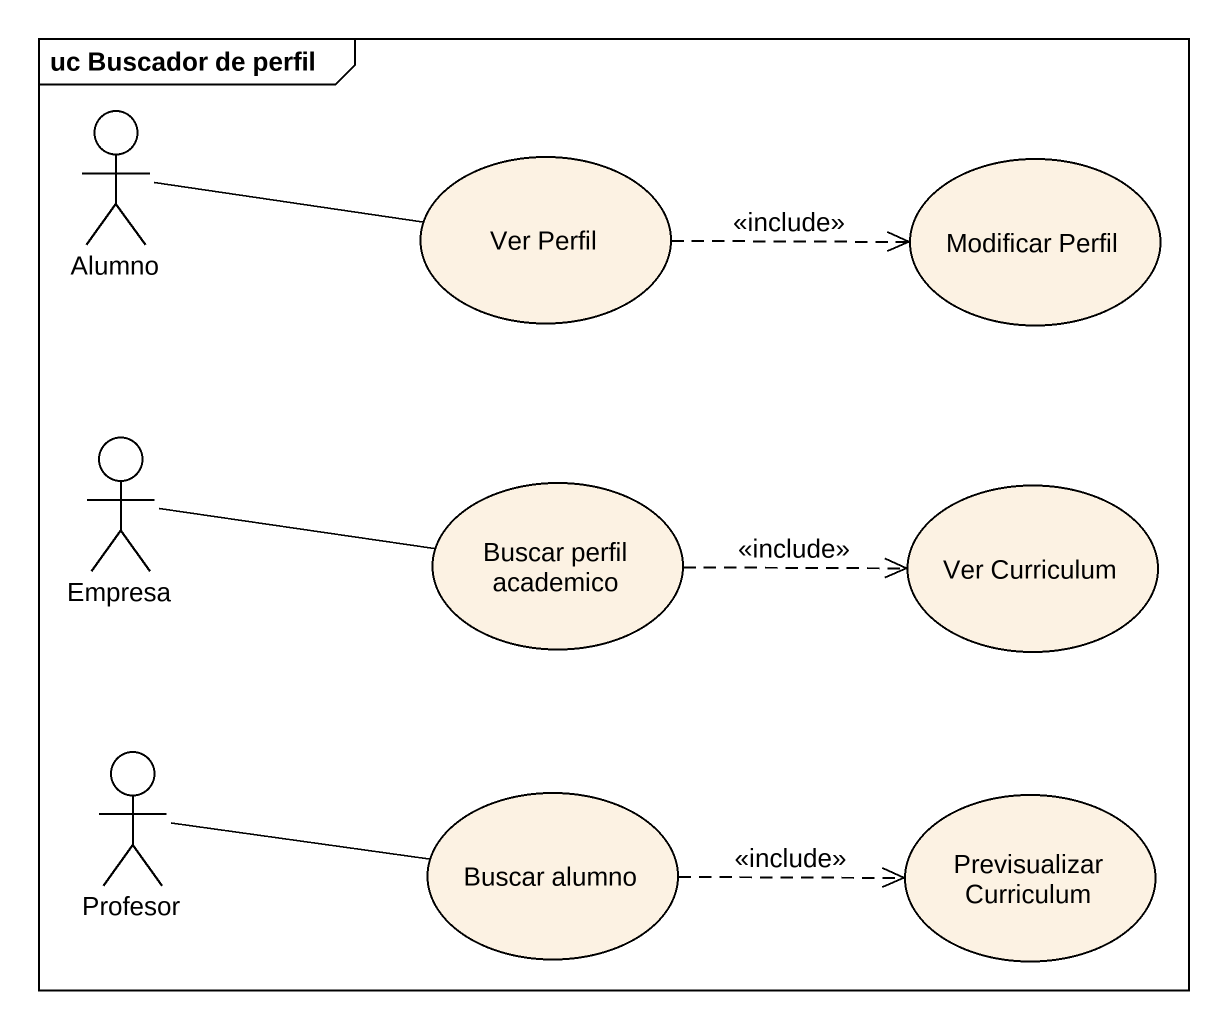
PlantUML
@startuml
mainframe uc Buscador de perfil
actor Alumno
usecase "Ver Perfil" as Ver_Perfil
usecase "Modificar Perfil" as Modificar_Perfil
actor Empresa
usecase "Buscar perfil academico" as Buscar_perfil_academico
usecase "Ver Curriculum" as Ver_Curriculum
actor Profesor
usecase "Buscar alumno" as Buscar_alumno
usecase "Previsualizar Curriculum" as Previsualizar_Curriculum
Alumno -right- Ver_Perfil
Ver_Perfil .right.> Modificar_Perfil : <<include>>
Empresa -right- Buscar_perfil_academico
Buscar_perfil_academico .right.> Ver_Curriculum : <<include>>
Profesor -right- Buscar_alumno
Buscar_alumno .right.> Previsualizar_Curriculum : <<include>>
@enduml
